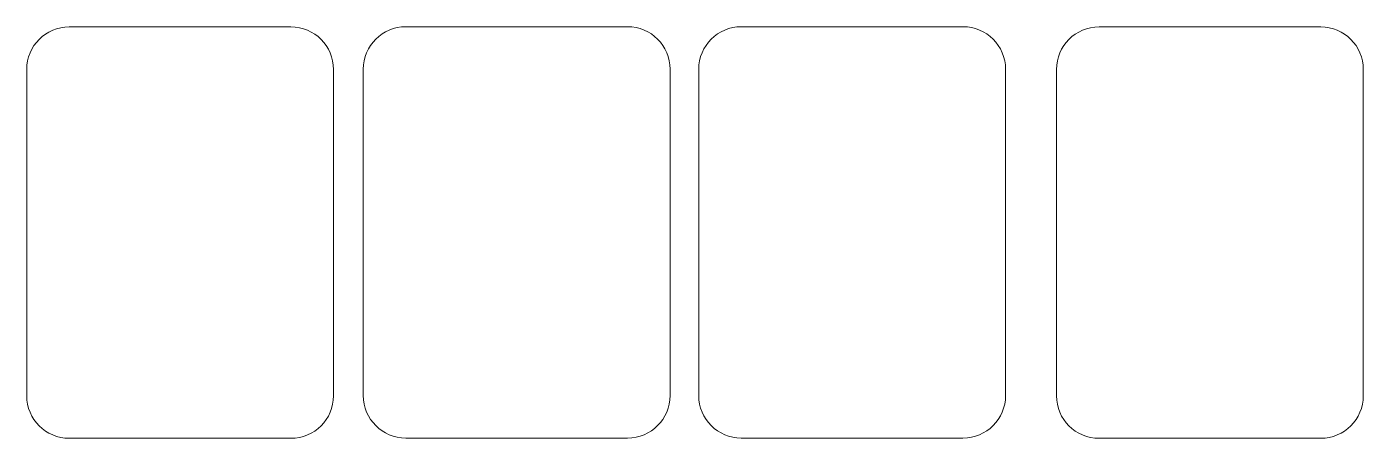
# Model space of a CAD drawing. Header units: millimetres. Extents: x 0 to 160, y 0 to 49.
import ezdxf

# ---------------------------------------------------------------- set-up
doc = ezdxf.new("R2010")
doc.units = ezdxf.units.MM
doc.layers.get('0').update_dxf_attribs({"linetype": 'CONTINUOUS', "lineweight": 0, "true_color": 0x000000})

msp = doc.modelspace()

# ---------------------------------------------------------------- linework, layer by layer
for p, q in [((31.76, 49.07), (5.26, 49.07)), ((45.5, 49.09), (72, 49.09)), ((112.1, 49.09), (85.6, 49.09)), ((128.37, 49.07), (154.87, 49.07)), ((0.17, 43.98), (0.17, 4.98)), ((36.85, 4.98), (36.85, 43.98)), ((40.41, 5), (40.41, 44)), ((77.09, 44), (77.09, 5)), ((80.51, 44), (80.51, 5)), ((117.19, 5), (117.19, 44)), ((123.28, 4.98), (123.28, 43.98)), ((159.95, 43.98), (159.95, 4.98)), ((5.26, -0.11), (31.76, -0.11)), ((72, -0.09), (45.5, -0.09)), ((85.6, -0.09), (112.1, -0.09)), ((154.87, -0.11), (128.37, -0.11))]:
    msp.add_line(p, q)
for centre, start, end in [((5.26, 43.98), 90, 180), ((31.76, 43.98), 0, 90), ((45.5, 44), 90, 180), ((72, 44), 0, 90), ((85.6, 44), 90, 180), ((112.1, 44), 0, 90), ((128.37, 43.98), 90, 180), ((154.87, 43.98), 0, 90), ((5.26, 4.98), 180, 270), ((31.76, 4.98), 270, 0), ((45.5, 5), 180, 270), ((72, 5), 270, 360), ((85.6, 5), 180, 270), ((112.1, 5), 270, 360), ((128.37, 4.98), 180, 270), ((154.87, 4.98), 270, 360)]:
    msp.add_arc(centre, 5.09, start, end)

doc.saveas('drawing.dxf')
